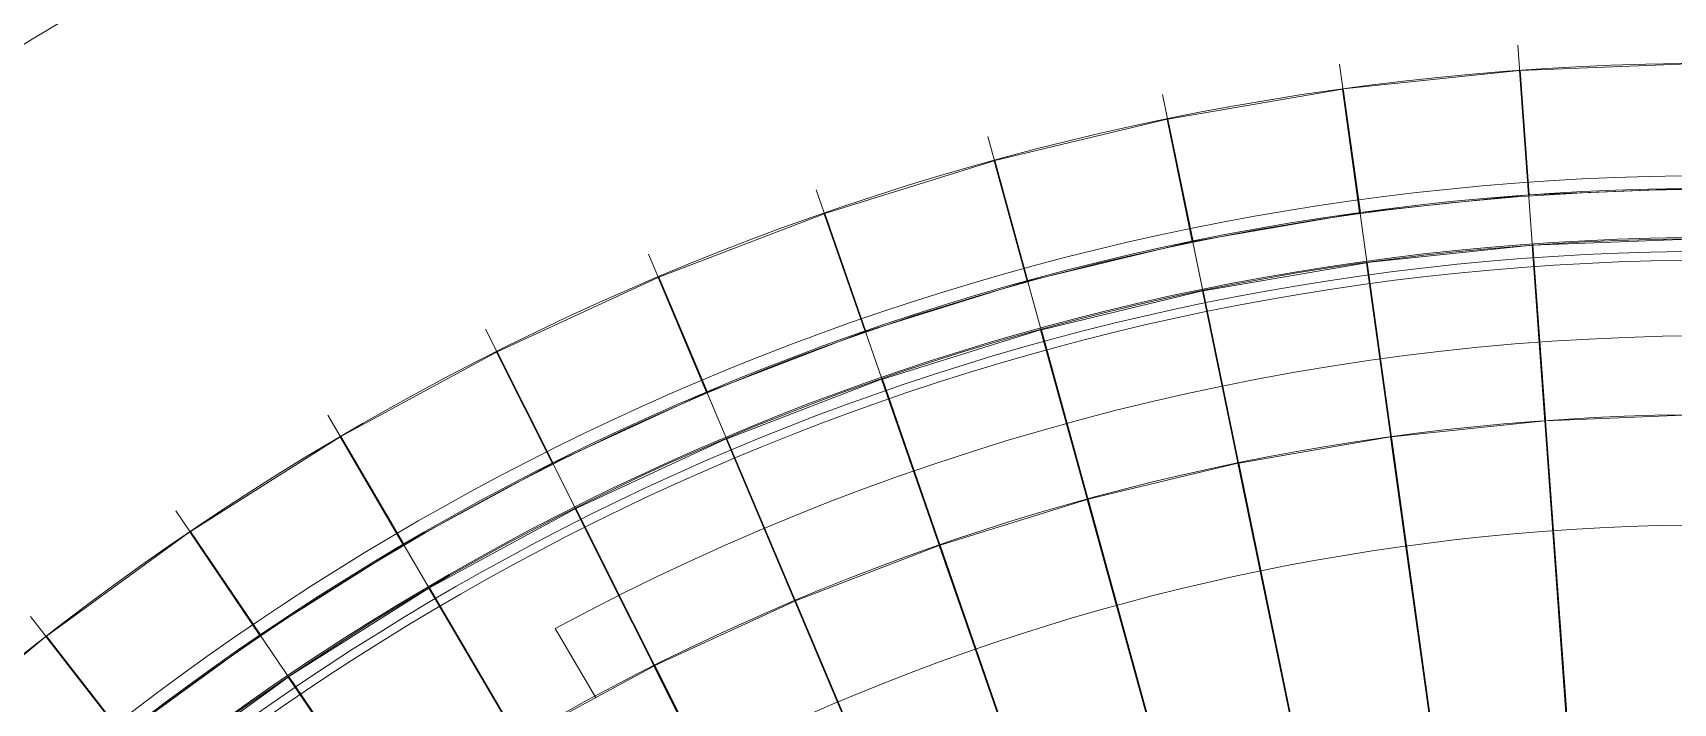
# Model space of a CAD drawing. Header units: millimetres. Extents: x 930469 to 1523124, y -120375 to 411163.
# Drawn here: x 1343137 to 1349640, y 205617 to 208275 of the extents above; entities that cross this region are included whole.
import ezdxf

# ---------------------------------------------------------------- set-up
doc = ezdxf.new("R2010")
doc.units = ezdxf.units.MM
doc.set_wipeout_variables(frame=1)
doc.linetypes.add('XREF HIEN TRANG$0$DASHED', pattern=[1.13, 0.75, -0.38])
doc.layers.get('Defpoints').update_dxf_attribs({"color": 8, "lineweight": 0})
for name, color, linetype, lineweight in [('DANCU', 8, 'Continuous', 0), ('XREF HIEN TRANG$0$CONGNGAM', 8, 'XREF HIEN TRANG$0$DASHED', 0), ('Xref Mat bang mai$0$KCS_HATCH', 8, 'Continuous', 0), ('Xref Mat bang mai$0$KCS_STEEL', 8, 'Continuous', 0), ('Xref Mat bang mai$0$MANH', 8, 'Continuous', 0), ('Xref Mat bang mai$0$S02_Text and Symbol', 8, 'Continuous', 0), ('Xref Mat bang mai$0$TA1-KhungNhom', 8, 'Continuous', 0), ('Xref Mat bang mai$0$TA1-TimTruc', 8, 'Continuous', 0), ('Xref Mat bang mai$0$Xref chi tiet cua$0$Glass', 8, 'Continuous', 0), ('Xref mat dung 1$0$MANH', 8, 'Continuous', 0), ('Xref mat dung 1$0$THAY', 8, 'Continuous', 0)]:
    doc.layers.add(name, color=color, linetype=linetype, lineweight=lineweight)

# ---------------------------------------------------------------- blocks, each defined once
blk = doc.blocks.new('Xref Mat bang mai$0$U-150x75x6.5')
at = {"layer": 'Xref Mat bang mai$0$KCS_HATCH'}
h = blk.add_hatch(dxfattribs=at)
h.set_pattern_fill('ANSI33', color=256, scale=30)
h.set_pattern_definition([(45, (-403158.722, -1469429.1734), (-5.30330086, 5.30330086), []), (45, (-403153.419, -1469429.1734), (-5.30330086, 5.30330086), [3.75, -1.875])])
edge = h.paths.add_edge_path()
edge.add_arc((71.7, 71.7), 3.25, 270, 360)
edge.add_line((75, 71.7), (75, 75))
edge.add_line((75, 75), (0, 75))
edge.add_line((0, 75), (0, -75))
edge.add_line((0, -75), (75, -75))
edge.add_line((75, -75), (75, -71.8))
edge.add_arc((71.7, -71.8), 3.25, 0, 90)
edge.add_line((71.7, -68.5), (16.5, -68.5))
edge.add_arc((16.5, -58.5), 10, 180, 270, ccw=False)
edge.add_line((6.5, -58.5), (6.5, 58.5))
edge.add_arc((16.5, 58.5), 10, 90, 180, ccw=False)
edge.add_line((16.5, 68.5), (71.7, 68.5))
at = {"layer": 'Xref Mat bang mai$0$KCS_STEEL', "ltscale": 300}
blk.add_lwpolyline([(71.7, 68.5, 0.414214), (75, 71.7), (75, 75), (0, 75), (0, -75), (75, -75), (75, -71.8, 0.414214), (71.7, -68.5), (16.5, -68.5, -0.414214), (6.5, -58.5), (6.5, 58.5, -0.414214), (16.5, 68.5)], format="xyb", close=True, dxfattribs=at)
at = {"layer": 'Xref Mat bang mai$0$TA1-TimTruc', "ltscale": 100}
blk.add_lwpolyline([(-100, 0), (175, 0)], dxfattribs=at)
blk = doc.blocks.new('Xref Mat bang mai$0$Khungnhom-mb')
at = {"layer": 'Xref Mat bang mai$0$TA1-KhungNhom'}
for points in [[(0, 0), (15.2, 19.8), (-22.9, 49.1), (-39.7, 30.4)], [(-1.6, 1.2), (12.4, 19.5), (-22.6, 46.3), (-38.1, 29.2)]]:
    blk.add_lwpolyline(points, dxfattribs=at)
at = {"layer": 'Xref Mat bang mai$0$TA1-TimTruc', "ltscale": 10}
blk.add_lwpolyline([(-59.5, 45.7), (19.8, -15.2)], dxfattribs=at)
blk = doc.blocks.new('Xref Mat bang mai$0$VKcong-dot1')
at = {"layer": 'Xref Mat bang mai$0$TA1-KhungNhom'}
for points in [[(534, 1024, 0.031352), (-32, 43.6)], [(573.9, 997.3, 0.031344), (11.1, 22.4, 0.030921)]]:
    blk.add_lwpolyline(points, format="xyb", dxfattribs=at)
at = {"layer": 'Xref Mat bang mai$0$Xref chi tiet cua$0$Glass'}
blk.add_lwpolyline([(539.9, 1038.1, 0.032183), (-41.3, 31.5), (-62.8, 42.1, -0.032184), (519.9, 1051.5), (539.9, 1038.1)], format="xyb", dxfattribs=at)
for radius, start, end in [(9056.5, 146.31326, 153.68674), (9044.5, 146.31335, 153.68665)]:
    blk.add_arc((8060.6, -3975.1), radius, start, end, dxfattribs=at)
at = {"layer": 'Xref Mat bang mai$0$TA1-KhungNhom', "extrusion": (0, 0, -1), "zscale": -0.9999999999999997, "rotation": 251.2499999478346}
blk.add_blockref('Xref Mat bang mai$0$Khungnhom-mb', (-587.8, 1018.1), dxfattribs=at)
at = {"layer": 'Xref Mat bang mai$0$TA1-KhungNhom', "extrusion": (0, 0, -1), "xscale": -0.9999999999999999, "zscale": -0.9999999999999999, "rotation": 348.7500000521787}
blk.add_blockref('Xref Mat bang mai$0$Khungnhom-mb', (0, 0), dxfattribs=at)
blk = doc.blocks.new('Xref Mat bang mai$0$B11')
at = {"layer": 'Xref Mat bang mai$0$MANH', "ltscale": 200}
for points in [[(-711.6, 10856.7), (-593, 9048.1)], [(-1420.1, 10786.9), (-1183.5, 8989.9)], [(-1769, 8893.3), (-2122.6, 10670.9)], [(-2816, 10509.3), (-2346.8, 8758.5)], [(-3497.3, 10302.6), (-2914.7, 8586.3)], [(-4163.6, 10051.8), (-3470, 8377.3)], [(-4010.5, 8132.4), (-4812.1, 9758)], [(-5440, 9422.4), (-4533.7, 7852.7)], [(-6044.6, 9046.4), (-5037.6, 7539.4)], [(-6623.3, 8631.7), (-5519.9, 7193.7)]]:
    blk.add_lwpolyline(points, dxfattribs=at)
at = {"layer": 'Xref Mat bang mai$0$MANH'}
for points in [[(-674.2, 10262.9), (-706.5, 10756.8), (-1405.6, 10688), (-1341, 10197.2)], [(-671.2, 10263.1), (-703.5, 10757), (-1.5, 10780), (-1.5, 10285)], [(-2005, 10087.7), (-2101.6, 10573.2), (-1408.6, 10687.6), (-1343.9, 10196.8)], [(-2008, 10087.1), (-2104.5, 10572.6), (-2788.6, 10413.1), (-2660.5, 9934.9)], [(-3304.6, 9739.7), (-3463.7, 10208.4), (-2791.5, 10412.3), (-2663.4, 9934.2)], [(-3307.4, 9738.7), (-3466.5, 10207.4), (-4123.9, 9960), (-3934.5, 9502.7)], [(-591.5, 9048.2), (-658.1, 10063.5), (-1.5, 10085), (-1.5, 9067.5)], [(-594.5, 9048), (-661.1, 10063.3), (-1314.9, 9998.9), (-1182.1, 8990.1)], [(-4547.6, 9225), (-4766.5, 9669), (-4126.7, 9958.8), (-3937.3, 9501.5)], [(-1767.5, 8893.6), (-1966, 9891.5), (-1317.8, 9998.5), (-1185, 8989.7)], [(-1770.5, 8893), (-1969, 9890.9), (-2608.7, 9741.8), (-2345.4, 8758.9)], [(-2913.2, 8586.8), (-3240.3, 9550.3), (-2611.6, 9741), (-2348.3, 8758.1)], [(-4550.3, 9223.7), (-4769.2, 9667.6), (-5388.7, 9336.5), (-5141.2, 8907.8)], [(-2916.1, 8585.8), (-3243.1, 9549.3), (-3858, 9317.9), (-3468.6, 8377.9)], [(-5712.8, 8552.5), (-5987.8, 8964.1), (-5391.3, 9335), (-5143.8, 8906.3)], [(-4009.1, 8133.1), (-4459.1, 9045.6), (-3860.7, 9316.8), (-3471.4, 8376.7)], [(-4011.8, 8131.7), (-4461.8, 9044.3), (-5041.2, 8734.6), (-4532.5, 7853.4)], [(-5715.3, 8550.8), (-5990.3, 8962.4), (-6561.3, 8553.3), (-6259.9, 8160.6)], [(-5036.4, 7540.2), (-5601.7, 8386.2), (-5043.8, 8733.1), (-4535, 7851.9)], [(-6780.2, 7733.7), (-7106.6, 8105.8), (-6563.6, 8551.4), (-6262.3, 8158.7)], [(-5038.9, 7538.5), (-5604.2, 8384.5), (-6138.2, 8001.9), (-5518.8, 7194.6)]]:
    blk.add_lwpolyline(points, close=True, dxfattribs=at)
at = {"layer": 'Xref Mat bang mai$0$MANH', "ltscale": 500}
blk.add_lwpolyline([(-4268.5, 8093.3, -0.247547), (4268.5, 8093.3), (4543.7, 8570, 0.248699), (-4543.7, 8570)], format="xyb", close=True, dxfattribs=at)
at = {"layer": 'Xref Mat bang mai$0$MANH', "ltscale": 50}
for radius in [10780, 10285, 10085, 9067.5]:
    blk.add_circle((0, 0), radius, dxfattribs=at)
at = {"layer": 'Xref Mat bang mai$0$MANH'}
for radius in [10335, 10280, 10090, 10035, 9114, 8907.5]:
    blk.add_circle((0, 0), radius, dxfattribs=at)
at = {"layer": 'Xref Mat bang mai$0$MANH', "ltscale": 500}
blk.add_circle((0, 0), 10000, dxfattribs=at)
at = {"layer": 'Xref Mat bang mai$0$MANH', "ltscale": 300}
blk.add_circle((0, 0), 8950, dxfattribs=at)
at = {"layer": 'Xref Mat bang mai$0$MANH', "ltscale": 200}
blk.add_circle((0, 0), 8912.5, dxfattribs=at)
blk.add_arc((0, 0), 9037.5, 151.1184, 148.8816, dxfattribs=at)
at = {"layer": 'Xref Mat bang mai$0$MANH'}
for p, rotation in [((-587.8, 8968.3), 299.9999997222514), ((-2888.9, 8510.5), 314.9999997917255), ((-4993.2, 7472.8), 329.9999998611474)]:
    blk.add_blockref('Xref Mat bang mai$0$VKcong-dot1', p, dxfattribs=dict(at, rotation=rotation))
at = {"layer": 'Xref Mat bang mai$0$MANH', "xscale": -1}
for name, p, rotation in [('Xref Mat bang mai$0$VKcong-dot1', (-587.8, 8968.3), 67.49999986121692), ('Xref Mat bang mai$0$U-150x75x6.5', (-587.8, 8968.3), 93.75000145805619), ('Xref Mat bang mai$0$U-150x75x6.5', (-1753.4, 8814.8), 101.2499998263892), ('Xref Mat bang mai$0$VKcong-dot1', (-2888.9, 8510.5), 82.49999993063895), ('Xref Mat bang mai$0$U-150x75x6.5', (-2888.9, 8510.5), 108.7499998611048)]:
    blk.add_blockref(name, p, dxfattribs=dict(at, rotation=rotation))
blk = doc.blocks.new('Xref Mat bang mai$0$B22')
blk.add_wipeout([(-3017.5, 8889.3), (-2431.1, 9067.2), (-1829.9, 9207.4), (-1226.8, 9307), (-612.5, 9367.5), (1.5, 9387.5), (615.5, 9367.3), (1226.8, 9307), (1832.9, 9206.8), (2423, 9048.7), (3016.1, 8889.8), (3591.7, 8673.3), (4150.6, 8420.1), (4692.5, 8130.6), (5216.7, 7804.6), (5714.1, 7448.2), (6190.7, 7056.9), (6639, 6636.9), (7058.9, 6188.5), (7448.5, 5713.6), (7804.6, 5216.7), (8129.1, 4695), (8418.7, 4153.3), (8673.5, 3591.1), (8889.8, 3016.1), (9067.2, 2431.1), (9206.8, 1832.9), (9307.4, 1223.8), (9367.5, 612.5), (9387.5, -1.5), (9367.5, -612.5), (9307, -1226.8), (9207.4, -1829.9), (9068, -2428.2), (8888.8, -3018.9), (8655, -3583.4), (8418.7, -4153.3), (8129.1, -4695), (7805.4, -5215.4), (7448.5, -5713.6), (7056.9, -6190.7), (6636.9, -6639), (6188.5, -7058.9), (5713, -7448.9), (5214.2, -7806.3), (4695, -8129.1), (4150.6, -8420.1), (3593.8, -8672.3), (3016.1, -8889.8), (2431.1, -9067.2), (1829.9, -9207.4), (1226.8, -9307), (615.5, -9367.3), (-1.5, -9387.5), (-612.5, -9367.5), (-1227.5, -9306.9), (-1829.9, -9207.4), (-2431.1, -9067.2), (-3018.9, -8888.8), (-3591.1, -8673.5), (-4153.3, -8418.7), (-4695, -8129.1), (-5203.1, -7789.6), (-5691.5, -7414.8), (-6190.7, -7056.9), (-6624.9, -6622.8), (-7026.9, -6164.4), (-7448.5, -5713.6), (-7789.6, -5203.1), (-8094.5, -4675.1), (-8420.1, -4150.6), (-8673.5, -3591.1), (-8888.8, -3018.9), (-9047.7, -2425.9), (-9207.4, -1829.9), (-9307, -1226.8), (-9367.5, -612.5), (-9387.5, -1.5), (-9367.3, 615.5), (-9307.4, 1223.8), (-9206.8, 1832.9), (-9068, 2428.2), (-8889.8, 3016.1), (-8672.3, 3593.8), (-8418.7, 4153.3), (-8129.1, 4695), (-7806.3, 5214.2), (-7446.7, 5715.9), (-7058.9, 6188.5), (-6636.9, 6639), (-6188.5, 7058.9), (-5713.6, 7448.5), (-5215.4, 7805.5), (-4692.5, 8130.6), (-4150.6, 8420.1), (-3591.1, 8673.5)]).dxf.layer = 'Xref Mat bang mai$0$MANH'
at = {"layer": 'Xref Mat bang mai$0$MANH', "ltscale": 200}
for points in [[(-620.5, 9467.2), (-484, 7384.2)], [(-1850.9, 9305.2), (-1443.7, 7257.8)], [(-3049.7, 8984), (-2378.7, 7007.3)], [(-4196.2, 8509.1), (-3272.9, 6636.9)]]:
    blk.add_lwpolyline(points, dxfattribs=at)
at = {"layer": 'Xref Mat bang mai$0$MANH', "ltscale": 300}
for points in [[(-1238.4, 9406.3), (-965.9, 7336.7)], [(-2455.5, 9164.2), (-1915.3, 7147.9)], [(-3630.7, 8765.3), (-2831.9, 6836.7)]]:
    blk.add_lwpolyline(points, dxfattribs=at)
at = {"layer": 'Xref Mat bang mai$0$MANH'}
for points in [[(-529.6, 8057.6), (-615.5, 9367.3), (-1223.8, 9307.4), (-1052.5, 8006.1)], [(-526.6, 8057.8), (-612.5, 9367.5), (-1.5, 9387.5), (-1.5, 8075)], [(-1829.9, 9207.4), (-1573.9, 7920.1), (-1055.5, 8005.7), (-1226.8, 9307)], [(-1832.9, 9206.8), (-1576.8, 7919.5), (-2088.5, 7800.2), (-2428.2, 9068)], [(-2594.2, 7646.9), (-3016.1, 8889.8), (-2431.1, 9067.2), (-2091.4, 7799.5)], [(-2597, 7646), (-3018.9, 8888.8), (-3591.1, 8673.5), (-3088.8, 7460.9)], [(-4150.6, 8420.1), (-3570.1, 7242.9), (-3091.6, 7459.8), (-3593.8, 8672.3)], [(-4153.3, 8418.7), (-3572.8, 7241.6), (-4036.2, 6993.9), (-4692.5, 8130.6)]]:
    blk.add_lwpolyline(points, close=True, dxfattribs=at)
at = {"layer": 'Xref Mat bang mai$0$MANH', "ltscale": 50}
blk.add_circle((0, 0), 9387.5, dxfattribs=at)
blk.add_circle((0, 0), 9387.5, dxfattribs=at)
at = {"layer": 'Xref Mat bang mai$0$MANH', "ltscale": 300}
blk.add_circle((0, 0), 8950, dxfattribs=at)
blk = doc.blocks.new('Xref Mat bang mai$0$A$C20AE559B')
at = {"layer": 'Xref Mat bang mai$0$S02_Text and Symbol'}
blk.add_blockref('Xref Mat bang mai$0$B11', (0, 0), dxfattribs=at)
blk.add_blockref('Xref Mat bang mai$0$B22', (0, 0), dxfattribs=at)
blk = doc.blocks.new('nha moi')
at = {"layer": 'Xref Mat bang mai$0$MANH', "xscale": 0.001, "yscale": 0.001, "zscale": 0.001, "rotation": 0.385556068999002}
blk.add_blockref('Xref Mat bang mai$0$A$C20AE559B', (39.6505, -11.0317), dxfattribs=at)
blk = doc.blocks.new('A$Cfa68fe45')
at = {"layer": 'XREF HIEN TRANG$0$CONGNGAM'}
blk.add_blockref('nha moi', (-29.1441, 4.0222), dxfattribs=at)

msp = doc.modelspace()

# ---------------------------------------------------------------- linework, layer by layer
at = {"layer": 'Defpoints'}
msp.add_arc((1349672.2, 197453), 12619.3, 46.0815, 133.9185, dxfattribs=at)
at = {"layer": 'Xref mat dung 1$0$MANH'}
for radius, end in [(14741.1, 141.92856), (14441.1, 140.99016)]:
    msp.add_arc((1349671.8, 197453), radius, 90, end, dxfattribs=at)
at = {"layer": 'Xref mat dung 1$0$THAY'}
msp.add_arc((1349671.8, 197453), 14141.1, 90, 139.99851, dxfattribs=at)

# ---------------------------------------------------------------- next in the draw order: block references
at = {"layer": 'DANCU', "xscale": 1000, "yscale": 1000, "zscale": 1000}
msp.add_blockref('A$Cfa68fe45', (1339302.6, 204383.3), dxfattribs=at)

doc.saveas('drawing.dxf')
